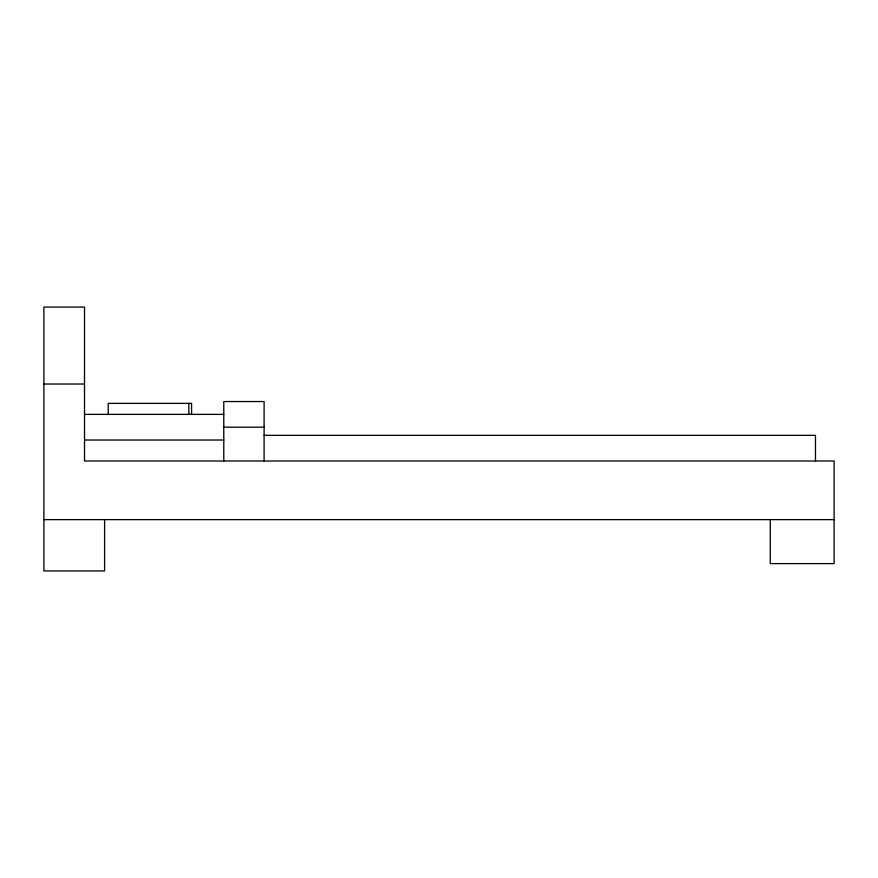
<?xml version="1.0" encoding="UTF-8"?>
<svg xmlns="http://www.w3.org/2000/svg" width="878" height="878" viewBox="0 0 878 878"><rect width="100%" height="100%" fill="white"/><g stroke="black" fill="none" stroke-linecap="round" stroke-linejoin="round"><path stroke-width="1.32" d="M43.9 384.026L84.518 384.026M84.518 414.372L223.78 414.372M223.78 427.191L264.102 427.191M264.102 435.334L815.464 435.334L815.464 460.994M84.518 440.021L223.78 440.021M43.9 519.622L834.1 519.622M770.269 519.622L770.269 563.61L834.1 563.61L834.1 460.994L84.518 460.994L84.518 307.07L43.9 307.07L43.9 570.93L104.592 570.93L104.592 519.622M264.102 460.994L264.102 401.542L223.78 401.542L223.78 460.994M191.591 414.372L191.591 403.375L108.213 403.375L108.213 414.372M188.847 403.375L188.847 414.372"/></g></svg>
